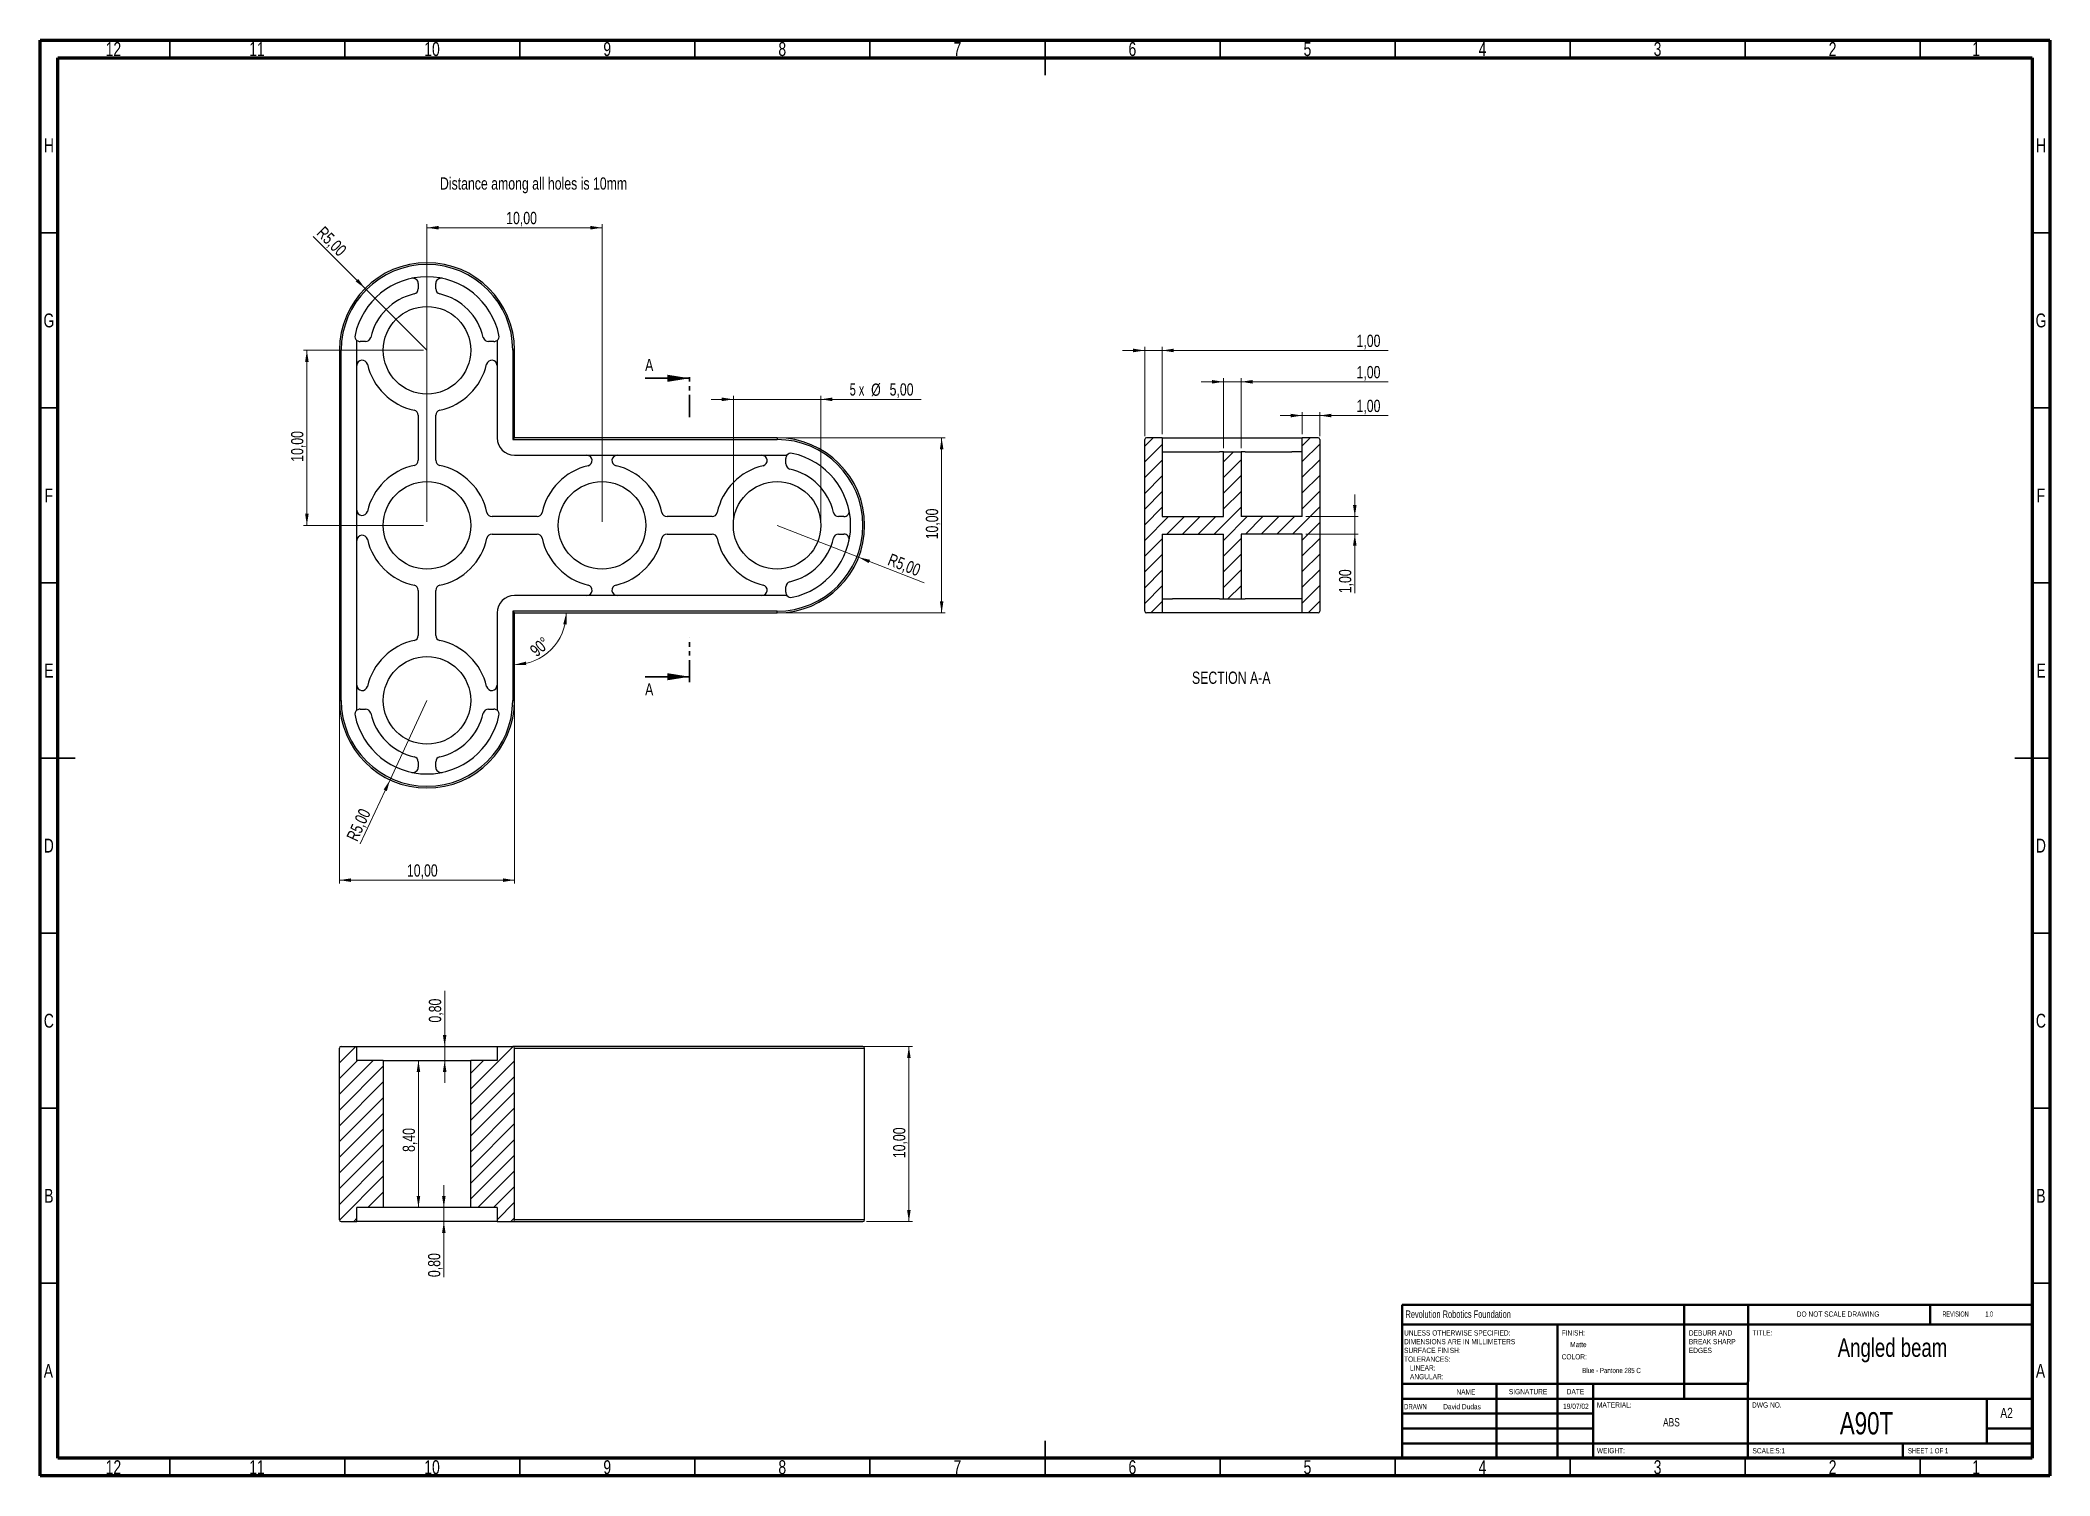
# Model space of a CAD drawing. Header units: millimetres. Extents: x 15 to 589, y 5 to 415.
import ezdxf

# ---------------------------------------------------------------- set-up
doc = ezdxf.new("R2010")
doc.units = ezdxf.units.MM
doc.linetypes.add('PHANTOM', pattern=[12.7, 6.35, -1.27, 1.27, -1.27, 1.27, -1.27])
doc.styles.add('SLDTEXTSTYLE0', font='TXT', dxfattribs={"width": 0.75})
doc.styles.add('SLDTEXTSTYLE1', font='TXT', dxfattribs={"width": 0.686449})
doc.styles.add('SLDTEXTSTYLE2', font='TXT', dxfattribs={"width": 0.625})
doc.styles.add('SLDTEXTSTYLE3', font='TXT', dxfattribs={"width": 0.6875})
doc.styles.add('SLDTEXTSTYLE4', font='TXT', dxfattribs={"width": 0.7})
doc.styles.add('SLDTEXTSTYLE5', font='TXT', dxfattribs={"width": 0.666667})
doc.dimstyles.new('SLDDIMSTYLE0', dxfattribs={"dimtxt": 3.5, "dimasz": 3.302, "dimexe": 0, "dimexo": 0.0625, "dimgap": 0.875, "dimtad": 1, "dimlfac": 0.2, "dimrnd": 1e-09, "dimzin": 12, "dimdsep": 46, "dimtxsty": 'SLDTEXTSTYLE0', "dimsah": 1, "dimcen": 0.09, "dimadec": 0, "dimazin": 3, "dimtfac": 1, "dimtofl": 0, "dimtmove": 0, "dimatfit": 3, "dimfxl": 0, "dimfrac": 2, "dimtolj": 1, "dimtzin": 12, "dimarcsym": 0})
doc.dimstyles.new('SLDDIMSTYLE1', dxfattribs={"dimtxt": 3.5, "dimasz": 3.302, "dimexe": 0, "dimexo": 0.0625, "dimgap": 0.875, "dimtad": 1, "dimdec": 4, "dimlfac": 0.2, "dimzin": 12, "dimdsep": 46, "dimtxsty": 'SLDTEXTSTYLE0', "dimsah": 1, "dimcen": 0.09, "dimazin": 3, "dimtfac": 1, "dimtofl": 0, "dimtmove": 0, "dimatfit": 3, "dimfxl": 0, "dimfrac": 2, "dimtolj": 1, "dimtzin": 12, "dimarcsym": 0})
doc.dimstyles.new('SLDDIMSTYLE2', dxfattribs={"dimtxt": 3.5, "dimasz": 3.302, "dimexe": 0, "dimexo": 0.0625, "dimgap": 0.875, "dimtad": 1, "dimlfac": 0.2, "dimrnd": 1e-09, "dimzin": 12, "dimdsep": 46, "dimtxsty": 'SLDTEXTSTYLE0', "dimsah": 1, "dimcen": 0, "dimadec": 0, "dimazin": 3, "dimtfac": 1, "dimtofl": 0, "dimtmove": 0, "dimatfit": 3, "dimfxl": 0, "dimfrac": 2, "dimtolj": 1, "dimtzin": 12, "dimarcsym": 0})
doc.dimstyles.new('SLDDIMSTYLE3', dxfattribs={"dimtxt": 3.5, "dimasz": 3.302, "dimexe": 0, "dimexo": 0.0625, "dimgap": 0.875, "dimtad": 1, "dimlfac": 0.2, "dimrnd": 1e-09, "dimzin": 12, "dimdsep": 46, "dimtxsty": 'SLDTEXTSTYLE0', "dimsah": 1, "dimcen": 0.09, "dimadec": 0, "dimazin": 3, "dimtfac": 1, "dimtmove": 0, "dimatfit": 0, "dimfxl": 0, "dimfrac": 2, "dimtolj": 1, "dimtzin": 12, "dimarcsym": 0})
doc.dimstyles.new('SLDDIMSTYLE4', dxfattribs={"dimtxt": 3.5, "dimasz": 3.302, "dimexe": 0, "dimexo": 0.0625, "dimgap": 0.875, "dimtad": 1, "dimlfac": 0.2, "dimrnd": 1e-09, "dimdsep": 46, "dimtxsty": 'SLDTEXTSTYLE0', "dimsah": 1, "dimcen": 0.09, "dimadec": 0, "dimazin": 2, "dimtfac": 1, "dimtmove": 0, "dimatfit": 0, "dimfxl": 0, "dimfrac": 2, "dimtolj": 1, "dimtzin": 12, "dimarcsym": 0})

# ---------------------------------------------------------------- blocks, each defined once
blk = doc.blocks.new('SW_NOTE_0')
at = {"color": 0, "linetype": 'Continuous', "lineweight": 0, "char_height": 1.5, "attachment_point": 1, "style": 'SLDTEXTSTYLE0'}
for s, insert in [('UNLESS OTHERWISE SPECIFIED:', (0, 1.93)), ('TOLERANCES:', (0, -5.57)), ('SURFACE FINISH:', (0, -3.07)), ('DIMENSIONS ARE IN MILLIMETERS', (0, -0.57)), ('ANGULAR:', (1.69, -10.57)), ('LINEAR:', (1.69, -8.07))]:
    blk.add_mtext(s, dxfattribs=dict(at, insert=insert))
blk = doc.blocks.new('SW_NOTE_0_1')
at = {"color": 0, "linetype": 'Continuous', "lineweight": 0, "char_height": 1.5, "attachment_point": 1, "style": 'SLDTEXTSTYLE0'}
for s, insert in [('DEBURR AND', (0, 1.93)), ('BREAK SHARP', (0, -0.57)), ('EDGES', (0, -3.07))]:
    blk.add_mtext(s, dxfattribs=dict(at, insert=insert))
blk = doc.blocks.new('_D')
at = {"color": 7, "linetype": 'Continuous', "lineweight": 0}
for p, q in [((100.48, 225.44), (100.48, 174.12)), ((150.48, 225.44), (150.48, 174.12)), ((100.48, 175.12), (150.48, 175.12))]:
    blk.add_line(p, q, dxfattribs=at)
at = {"color": 7, "linetype": 'Continuous', "lineweight": 18}
for points in [[(100.48, 175.12), (103.78, 174.61), (103.78, 175.62)], [(150.48, 175.12), (147.18, 175.62), (147.18, 174.61)]]:
    blk.add_solid(points, dxfattribs=at)
at = {"color": 7, "linetype": 'Continuous', "lineweight": 18, "insert": (119.75, 179.63), "char_height": 3.5, "attachment_point": 1, "style": 'SLDTEXTSTYLE0'}
blk.add_mtext('10,00', dxfattribs=at)
blk = doc.blocks.new('_D_1')
at = {"color": 7, "linetype": 'Continuous', "lineweight": 0}
for p, q in [((226.48, 301.44), (273.48, 301.44)), ((272.48, 251.44), (272.48, 301.44)), ((226.48, 251.44), (273.48, 251.44))]:
    blk.add_line(p, q, dxfattribs=at)
at = {"color": 7, "linetype": 'Continuous', "lineweight": 18}
for points in [[(272.48, 301.44), (271.97, 298.14), (272.99, 298.14)], [(272.48, 251.44), (272.99, 254.74), (271.97, 254.74)]]:
    blk.add_solid(points, dxfattribs=at)
at = {"color": 7, "linetype": 'Continuous', "lineweight": 18, "insert": (267.97, 272.45), "char_height": 3.5, "attachment_point": 1, "rotation": 90, "style": 'SLDTEXTSTYLE0'}
blk.add_mtext('10,00', dxfattribs=at)
blk = doc.blocks.new('_D_2')
at = {"color": 7, "linetype": 'Continuous', "lineweight": 18}
blk.add_arc((150.48, 251.44), 14.79, 270, 0, dxfattribs=at)
for points in [[(165.27, 251.44), (164.4, 248.22), (165.41, 248.11)], [(150.48, 236.66), (153.82, 236.51), (153.71, 237.52)]]:
    blk.add_solid(points, dxfattribs=at)
at = {"color": 7, "linetype": 'Continuous', "lineweight": 18, "insert": (154.52, 241.36), "char_height": 3.5, "attachment_point": 1, "rotation": 40.73702, "style": 'SLDTEXTSTYLE0'}
blk.add_mtext('90°', dxfattribs=at)
blk = doc.blocks.new('_D_3')
at = {"color": 7, "linetype": 'Continuous', "lineweight": 0}
for q in [(125.48, 226.44), (106.44, 185.5)]:
    blk.add_line((114.94, 203.77), q, dxfattribs=at)
at = {"color": 7, "linetype": 'Continuous', "lineweight": 18}
blk.add_solid([(114.94, 203.77), (113.09, 200.99), (114.01, 200.57)], dxfattribs=at)
at = {"color": 7, "linetype": 'Continuous', "lineweight": 18, "insert": (102.36, 187.4), "char_height": 3.5, "attachment_point": 1, "rotation": 65.05641, "style": 'SLDTEXTSTYLE0'}
blk.add_mtext('R5,00', dxfattribs=at)
blk = doc.blocks.new('_D_4')
at = {"color": 7, "linetype": 'Continuous', "lineweight": 0}
for q in [(225.48, 276.44), (267.51, 260)]:
    blk.add_line((248.76, 267.33), q, dxfattribs=at)
at = {"color": 7, "linetype": 'Continuous', "lineweight": 18}
blk.add_solid([(248.76, 267.33), (251.65, 265.66), (252.02, 266.6)], dxfattribs=at)
at = {"color": 7, "linetype": 'Continuous', "lineweight": 18, "insert": (258.09, 268.52), "char_height": 3.5, "attachment_point": 1, "rotation": 338.63198, "style": 'SLDTEXTSTYLE0'}
blk.add_mtext('R5,00', dxfattribs=at)
blk = doc.blocks.new('_D_5')
at = {"color": 7, "linetype": 'Continuous', "lineweight": 0}
for q in [(93, 358.92), (125.48, 326.44)]:
    blk.add_line((107.8, 344.12), q, dxfattribs=at)
at = {"color": 7, "linetype": 'Continuous', "lineweight": 18}
blk.add_solid([(107.8, 344.12), (105.83, 346.81), (105.11, 346.1)], dxfattribs=at)
at = {"color": 7, "linetype": 'Continuous', "lineweight": 18, "insert": (96.19, 362.11), "char_height": 3.5, "attachment_point": 1, "rotation": 315, "style": 'SLDTEXTSTYLE0'}
blk.add_mtext('R5,00', dxfattribs=at)
blk = doc.blocks.new('_D_6')
at = {"color": 7, "linetype": 'Continuous', "lineweight": 0}
for p, q in [((124.48, 326.44), (90.17, 326.44)), ((91.17, 326.44), (91.17, 276.44)), ((124.48, 276.44), (90.17, 276.44))]:
    blk.add_line(p, q, dxfattribs=at)
at = {"color": 7, "linetype": 'Continuous', "lineweight": 18}
for points in [[(91.17, 326.44), (90.67, 323.14), (91.68, 323.14)], [(91.17, 276.44), (91.68, 279.74), (90.67, 279.74)]]:
    blk.add_solid(points, dxfattribs=at)
at = {"color": 7, "linetype": 'Continuous', "lineweight": 18, "insert": (86.66, 294.59), "char_height": 3.5, "attachment_point": 1, "rotation": 90, "style": 'SLDTEXTSTYLE0'}
blk.add_mtext('10,00', dxfattribs=at)
blk = doc.blocks.new('_D_7')
at = {"color": 7, "linetype": 'Continuous', "lineweight": 0}
for p, q in [((125.48, 277.44), (125.48, 362.44)), ((175.48, 277.44), (175.48, 362.44)), ((125.48, 361.44), (175.48, 361.44))]:
    blk.add_line(p, q, dxfattribs=at)
at = {"color": 7, "linetype": 'Continuous', "lineweight": 18}
for points in [[(125.48, 361.44), (128.78, 360.94), (128.78, 361.95)], [(175.48, 361.44), (172.18, 361.95), (172.18, 360.94)]]:
    blk.add_solid(points, dxfattribs=at)
at = {"color": 7, "linetype": 'Continuous', "lineweight": 18, "insert": (148.1, 365.96), "char_height": 3.5, "attachment_point": 1, "style": 'SLDTEXTSTYLE0'}
blk.add_mtext('10,00', dxfattribs=at)
blk = doc.blocks.new('_D_8')
at = {"color": 7, "linetype": 'Continuous', "lineweight": 0}
for p, q in [((212.98, 312.43), (206.63, 312.43)), ((212.98, 277.44), (212.98, 313.43)), ((212.98, 312.43), (237.98, 312.43)), ((237.98, 277.44), (237.98, 313.43)), ((237.98, 312.43), (266.67, 312.43))]:
    blk.add_line(p, q, dxfattribs=at)
at = {"color": 7, "linetype": 'Continuous', "lineweight": 18}
for points in [[(212.98, 312.43), (209.68, 312.94), (209.68, 311.92)], [(237.98, 312.43), (241.28, 311.92), (241.28, 312.94)]]:
    blk.add_solid(points, dxfattribs=at)
at = {"color": 7, "linetype": 'Continuous', "lineweight": 18, "char_height": 3.5, "attachment_point": 1}
for s, insert, style in [('5 x', (246.22, 317), 'SLDTEXTSTYLE5'), ('%%c', (252.34, 316.94), 'SLDTEXTSTYLE0'), ('5,00', (257.62, 317), 'SLDTEXTSTYLE0')]:
    blk.add_mtext(s, dxfattribs=dict(at, insert=insert, style=style))
blk = doc.blocks.new('_D_9')
at = {"color": 7, "linetype": 'Continuous', "lineweight": 0}
for p, q in [((247.48, 127.62), (264.12, 127.62)), ((263.12, 127.62), (263.12, 77.62)), ((250.98, 77.62), (264.12, 77.62))]:
    blk.add_line(p, q, dxfattribs=at)
at = {"color": 7, "linetype": 'Continuous', "lineweight": 18}
for points in [[(263.12, 127.62), (262.61, 124.31), (263.63, 124.31)], [(263.12, 77.62), (263.63, 80.92), (262.61, 80.92)]]:
    blk.add_solid(points, dxfattribs=at)
at = {"color": 7, "linetype": 'Continuous', "lineweight": 18, "insert": (258.61, 95.71), "char_height": 3.5, "attachment_point": 1, "rotation": 90, "style": 'SLDTEXTSTYLE0'}
blk.add_mtext('10,00', dxfattribs=at)
blk = doc.blocks.new('_D_10')
at = {"color": 7, "linetype": 'Continuous', "lineweight": 0}
blk.add_line((123.04, 123.62), (123.04, 81.62), dxfattribs=at)
at = {"color": 7, "linetype": 'Continuous', "lineweight": 18}
for points in [[(123.04, 123.62), (122.53, 120.31), (123.55, 120.31)], [(123.04, 81.62), (123.55, 84.92), (122.53, 84.92)]]:
    blk.add_solid(points, dxfattribs=at)
at = {"color": 7, "linetype": 'Continuous', "lineweight": 18, "insert": (118.53, 97.49), "char_height": 3.5, "attachment_point": 1, "rotation": 90, "style": 'SLDTEXTSTYLE0'}
blk.add_mtext('8,40', dxfattribs=at)
blk = doc.blocks.new('_D_11')
at = {"color": 7, "linetype": 'Continuous', "lineweight": 0}
for p, q in [((130.53, 127.62), (130.53, 143.49)), ((130.53, 127.62), (130.53, 123.62)), ((130.53, 123.62), (130.53, 117.27))]:
    blk.add_line(p, q, dxfattribs=at)
at = {"color": 7, "linetype": 'Continuous', "lineweight": 18}
for points in [[(130.53, 127.62), (131.04, 130.92), (130.02, 130.92)], [(130.53, 123.62), (130.02, 120.31), (131.04, 120.31)]]:
    blk.add_solid(points, dxfattribs=at)
at = {"color": 7, "linetype": 'Continuous', "lineweight": 18, "insert": (126.02, 134.44), "char_height": 3.5, "attachment_point": 1, "rotation": 90, "style": 'SLDTEXTSTYLE0'}
blk.add_mtext('0,80', dxfattribs=at)
blk = doc.blocks.new('_D_12')
at = {"color": 7, "linetype": 'Continuous', "lineweight": 0}
for p, q in [((130.29, 81.62), (130.29, 87.97)), ((130.29, 81.62), (130.29, 77.62)), ((130.29, 77.62), (130.29, 61.75))]:
    blk.add_line(p, q, dxfattribs=at)
at = {"color": 7, "linetype": 'Continuous', "lineweight": 18}
for points in [[(130.29, 81.62), (130.8, 84.92), (129.78, 84.92)], [(130.29, 77.62), (129.78, 74.31), (130.8, 74.31)]]:
    blk.add_solid(points, dxfattribs=at)
at = {"color": 7, "linetype": 'Continuous', "lineweight": 18, "insert": (125.78, 61.75), "char_height": 3.5, "attachment_point": 1, "rotation": 90, "style": 'SLDTEXTSTYLE0'}
blk.add_mtext('0,80', dxfattribs=at)
blk = doc.blocks.new('_D_13')
at = {"color": 7, "linetype": 'Continuous', "lineweight": 0}
for p, q in [((390.49, 278.94), (390.49, 285.29)), ((376.49, 278.94), (391.49, 278.94)), ((390.49, 278.94), (390.49, 273.94)), ((376.49, 273.94), (391.49, 273.94)), ((390.49, 273.94), (390.49, 257.05))]:
    blk.add_line(p, q, dxfattribs=at)
at = {"color": 7, "linetype": 'Continuous', "lineweight": 18}
for points in [[(390.49, 278.94), (390.99, 282.24), (389.98, 282.24)], [(390.49, 273.94), (389.98, 270.64), (390.99, 270.64)]]:
    blk.add_solid(points, dxfattribs=at)
at = {"color": 7, "linetype": 'Continuous', "lineweight": 18, "insert": (385.97, 257.05), "char_height": 3.5, "attachment_point": 1, "rotation": 90, "style": 'SLDTEXTSTYLE0'}
blk.add_mtext('1,00', dxfattribs=at)
blk = doc.blocks.new('_D_14')
at = {"color": 7, "linetype": 'Continuous', "lineweight": 0}
for p, q in [((375.49, 307.8), (369.14, 307.8)), ((375.49, 302.44), (375.49, 308.8)), ((375.49, 307.8), (380.49, 307.8)), ((380.49, 301.94), (380.49, 308.8)), ((380.49, 307.8), (400.03, 307.8))]:
    blk.add_line(p, q, dxfattribs=at)
at = {"color": 7, "linetype": 'Continuous', "lineweight": 18}
for points in [[(375.49, 307.8), (372.18, 308.31), (372.18, 307.29)], [(380.49, 307.8), (383.79, 307.29), (383.79, 308.31)]]:
    blk.add_solid(points, dxfattribs=at)
at = {"color": 7, "linetype": 'Continuous', "lineweight": 18, "insert": (390.98, 312.31), "char_height": 3.5, "attachment_point": 1, "style": 'SLDTEXTSTYLE0'}
blk.add_mtext('1,00', dxfattribs=at)
blk = doc.blocks.new('_D_15')
at = {"color": 7, "linetype": 'Continuous', "lineweight": 0}
for p, q in [((352.99, 317.44), (346.64, 317.44)), ((352.99, 298.44), (352.99, 318.44)), ((352.99, 317.44), (357.99, 317.44)), ((357.99, 298.44), (357.99, 318.44)), ((357.99, 317.44), (400.03, 317.44))]:
    blk.add_line(p, q, dxfattribs=at)
at = {"color": 7, "linetype": 'Continuous', "lineweight": 18}
for points in [[(352.99, 317.44), (349.68, 317.95), (349.68, 316.93)], [(357.99, 317.44), (361.29, 316.93), (361.29, 317.95)]]:
    blk.add_solid(points, dxfattribs=at)
at = {"color": 7, "linetype": 'Continuous', "lineweight": 18, "insert": (390.98, 321.95), "char_height": 3.5, "attachment_point": 1, "style": 'SLDTEXTSTYLE0'}
blk.add_mtext('1,00', dxfattribs=at)
blk = doc.blocks.new('_D_16')
at = {"color": 7, "linetype": 'Continuous', "lineweight": 0}
for p, q in [((330.49, 301.94), (330.49, 327.39)), ((335.49, 302.44), (335.49, 327.39)), ((330.49, 326.39), (324.14, 326.39)), ((330.49, 326.39), (335.49, 326.39)), ((335.49, 326.39), (400.03, 326.39))]:
    blk.add_line(p, q, dxfattribs=at)
at = {"color": 7, "linetype": 'Continuous', "lineweight": 18}
for points in [[(330.49, 326.39), (327.18, 326.9), (327.18, 325.88)], [(335.49, 326.39), (338.79, 325.88), (338.79, 326.9)]]:
    blk.add_solid(points, dxfattribs=at)
at = {"color": 7, "linetype": 'Continuous', "lineweight": 18, "insert": (390.98, 330.9), "char_height": 3.5, "attachment_point": 1, "style": 'SLDTEXTSTYLE0'}
blk.add_mtext('1,00', dxfattribs=at)

msp = doc.modelspace()

# ---------------------------------------------------------------- hatches: boundary and pattern name
at = {"linetype": 'Continuous', "lineweight": 18}
h = msp.add_hatch(dxfattribs=at)
h.set_pattern_fill('ANSI31', style=0)
edge = h.paths.add_edge_path(flags=0)
edge.add_line((352.98524, 273.94282), (352.98524, 255.44282))
edge.add_line((352.98524, 255.44282), (357.98524, 255.44282))
edge.add_line((357.98524, 255.44282), (357.98524, 273.94282))
edge.add_line((357.98524, 273.94282), (375.48524, 273.94282))
edge.add_line((375.48524, 273.94282), (375.48524, 251.44282))
edge.add_line((375.48524, 251.44282), (379.98524, 251.44282))
edge.add_arc((379.98524, 251.94282), 0.5, 270, 360)
edge.add_line((380.48524, 251.94282), (380.48524, 300.94282))
edge.add_arc((379.98524, 300.94282), 0.5, 0, 90)
edge.add_line((379.98524, 301.44282), (375.48524, 301.44282))
edge.add_line((375.48524, 301.44282), (375.48524, 278.94282))
edge.add_line((375.48524, 278.94282), (357.98524, 278.94282))
edge.add_line((357.98524, 278.94282), (357.98524, 297.44282))
edge.add_line((357.98524, 297.44282), (352.98524, 297.44282))
edge.add_line((352.98524, 297.44282), (352.98524, 278.94282))
edge.add_line((352.98524, 278.94282), (335.48524, 278.94282))
edge.add_line((335.48524, 278.94282), (335.48524, 301.44282))
edge.add_line((335.48524, 301.44282), (330.98524, 301.44282))
edge.add_arc((330.98524, 300.94282), 0.5, 90, 180)
edge.add_line((330.48524, 300.94282), (330.48524, 251.94282))
edge.add_arc((330.98524, 251.94282), 0.5, 180, 270)
edge.add_line((330.98524, 251.44282), (335.48524, 251.44282))
edge.add_line((335.48524, 251.44282), (335.48524, 273.94282))
edge.add_line((335.48524, 273.94282), (352.98524, 273.94282))
h = msp.add_hatch(dxfattribs=at)
h.set_pattern_fill('ANSI31', style=0)
edge = h.paths.add_edge_path(flags=0)
edge.add_line((100.48231, 127.11692), (100.48231, 78.11692))
edge.add_arc((100.98231, 78.11692), 0.5, 180, 270)
edge.add_line((100.98231, 77.61692), (105.48231, 77.61692))
edge.add_line((105.48231, 77.61692), (105.48231, 81.61692))
edge.add_line((105.48231, 81.61692), (112.98231, 81.61692))
edge.add_line((112.98231, 81.61692), (112.98231, 123.61692))
edge.add_line((112.98231, 123.61692), (105.48231, 123.61692))
edge.add_line((105.48231, 123.61692), (105.48231, 127.61692))
edge.add_line((105.48231, 127.61692), (100.98231, 127.61692))
edge.add_arc((100.98231, 127.11692), 0.5, 90, 180)
h = msp.add_hatch(dxfattribs=at)
h.set_pattern_fill('ANSI31', style=0)
edge = h.paths.add_edge_path(flags=0)
edge.add_line((150.48231, 78.11692), (150.48231, 127.11692))
edge.add_arc((149.98231, 127.11692), 0.5, 0, 90)
edge.add_line((149.98231, 127.61692), (145.48231, 127.61692))
edge.add_line((145.48231, 127.61692), (145.48231, 123.61692))
edge.add_line((145.48231, 123.61692), (137.98231, 123.61692))
edge.add_line((137.98231, 123.61692), (137.98231, 81.61692))
edge.add_line((137.98231, 81.61692), (145.48231, 81.61692))
edge.add_line((145.48231, 81.61692), (145.48231, 77.61692))
edge.add_line((145.48231, 77.61692), (149.98231, 77.61692))
edge.add_arc((149.98231, 78.11692), 0.5, 270, 360)

# ---------------------------------------------------------------- linework, layer by layer
at = {"color": 7, "linetype": 'Continuous', "lineweight": 70}
for p, q in [((15, 5), (15, 415)), ((15, 415), (589, 415)), ((589, 415), (589, 5)), ((20, 10), (20, 410)), ((20, 410), (584, 410)), ((584, 410), (584, 10)), ((584, 10), (20, 10)), ((589, 5), (15, 5))]:
    msp.add_line(p, q, dxfattribs=at)
at = {"color": 7, "linetype": 'Continuous', "lineweight": 35}
for p, q in [((52, 410), (52, 415)), ((102, 410), (102, 415)), ((152, 410), (152, 415)), ((202, 410), (202, 415)), ((252, 410), (252, 415)), ((302, 415), (302, 405)), ((302, 410), (302, 415)), ((352, 410), (352, 415)), ((402, 410), (402, 415)), ((452, 410), (452, 415)), ((502, 410), (502, 415)), ((552, 410), (552, 415)), ((20, 360), (15, 360)), ((584, 360), (589, 360)), ((187.78231, 318.44161), (200.48231, 318.44161)), ((20, 310), (15, 310)), ((584, 310), (589, 310)), ((20, 260), (15, 260)), ((584, 260), (589, 260)), ((187.78231, 233.20883), (200.48231, 233.20883)), ((15, 210), (25, 210)), ((20, 210), (15, 210)), ((589, 210), (579, 210)), ((584, 210), (589, 210)), ((20, 160), (15, 160)), ((584, 160), (589, 160)), ((20, 110), (15, 110)), ((584, 110), (589, 110)), ((20, 60), (15, 60)), ((584, 60), (589, 60)), ((302, 5), (302, 15)), ((52, 10), (52, 5)), ((102, 10), (102, 5)), ((152, 10), (152, 5)), ((202, 10), (202, 5)), ((252, 10), (252, 5)), ((302, 10), (302, 5)), ((352, 10), (352, 5)), ((402, 10), (402, 5)), ((452, 10), (452, 5)), ((502, 10), (502, 5)), ((552, 10), (552, 5))]:
    msp.add_line(p, q, dxfattribs=at)
at = {"color": 7, "linetype": 'Continuous', "lineweight": 25}
for p, q in [((122.98231, 345.52815), (122.98231, 343.99275)), ((127.98231, 343.99275), (127.98231, 345.52815)), ((105.48231, 223.63168), (105.48231, 329.25396)), ((107.93238, 328.94282), (106.39697, 328.94282)), ((144.56764, 328.94282), (143.03224, 328.94282)), ((145.48231, 329.25396), (145.48231, 301.44282)), ((100.48231, 326.44282), (100.48231, 226.44282)), ((100.48231, 326.44282), (100.98231, 326.44282)), ((100.98231, 226.44282), (100.98231, 326.44282)), ((149.98231, 326.44282), (149.98231, 300.94282)), ((150.48231, 326.44282), (149.98231, 326.44282)), ((150.48231, 301.44282), (150.48231, 326.44282)), ((122.98231, 307.86864), (122.98231, 295.01699)), ((127.98231, 295.01699), (127.98231, 307.86864)), ((149.98231, 300.94282), (150.48231, 301.44282)), ((149.98231, 300.94282), (225.48231, 300.94282)), ((225.48231, 301.44282), (150.48231, 301.44282)), ((225.48231, 301.44282), (225.48231, 300.94282)), ((330.48524, 251.94282), (330.48524, 300.94282)), ((335.48524, 301.44282), (330.98524, 301.44282)), ((335.48524, 301.44282), (335.48524, 278.94282)), ((335.48524, 301.44282), (375.48524, 301.44282)), ((375.48524, 278.94282), (375.48524, 301.44282)), ((379.98524, 301.44282), (375.48524, 301.44282)), ((380.48524, 300.94282), (380.48524, 251.94282)), ((150.48231, 296.44282), (228.29345, 296.44282)), ((227.98231, 293.99275), (227.98231, 295.52815)), ((335.48524, 297.44282), (338.44577, 297.44282)), ((338.44577, 297.44282), (351.80103, 297.44282)), ((352.98524, 297.44282), (351.80103, 297.44282)), ((352.98524, 278.94282), (352.98524, 297.44282)), ((352.98524, 297.44282), (357.98524, 297.44282)), ((357.98524, 297.44282), (357.98524, 278.94282)), ((359.16945, 297.44282), (357.98524, 297.44282)), ((359.16945, 297.44282), (372.52472, 297.44282)), ((375.48524, 297.44282), (372.52472, 297.44282)), ((156.90813, 278.94282), (144.05648, 278.94282)), ((206.90813, 278.94282), (194.05648, 278.94282)), ((244.56764, 278.94282), (243.03223, 278.94282)), ((335.48524, 278.94282), (352.98524, 278.94282)), ((375.48524, 278.94282), (357.98524, 278.94282)), ((144.05648, 273.94282), (156.90813, 273.94282)), ((194.05648, 273.94282), (206.90813, 273.94282)), ((243.03223, 273.94282), (244.56764, 273.94282)), ((335.48524, 273.94282), (352.98524, 273.94282)), ((335.48524, 273.94282), (335.48524, 251.44282)), ((352.98524, 255.44282), (352.98524, 273.94282)), ((375.48524, 273.94282), (357.98524, 273.94282)), ((357.98524, 273.94282), (357.98524, 255.44282)), ((375.48524, 251.44282), (375.48524, 273.94282)), ((227.98231, 257.35748), (227.98231, 258.89289)), ((122.98231, 257.86864), (122.98231, 245.01699)), ((127.98231, 245.01699), (127.98231, 257.86864)), ((228.29345, 256.44282), (150.48231, 256.44282)), ((335.48524, 255.44282), (338.44577, 255.44282)), ((351.80103, 255.44282), (338.44577, 255.44282)), ((351.80103, 255.44282), (352.98524, 255.44282)), ((352.98524, 255.44282), (357.98524, 255.44282)), ((357.98524, 255.44282), (359.16945, 255.44282)), ((372.52472, 255.44282), (359.16945, 255.44282)), ((375.48524, 255.44282), (372.52472, 255.44282)), ((145.48231, 251.44282), (145.48231, 223.63168)), ((149.98231, 251.94282), (150.48231, 251.44282)), ((225.48231, 251.94282), (149.98231, 251.94282)), ((149.98231, 251.94282), (149.98231, 226.44282)), ((150.48231, 251.44282), (225.48231, 251.44282)), ((150.48231, 226.44282), (150.48231, 251.44282)), ((225.48231, 251.44282), (225.48231, 251.94282)), ((335.48524, 251.44282), (330.98524, 251.44282)), ((375.48524, 251.44282), (335.48524, 251.44282)), ((379.98524, 251.44282), (375.48524, 251.44282)), ((100.48231, 226.44282), (100.98231, 226.44282)), ((106.39697, 223.94282), (107.93238, 223.94282)), ((143.03224, 223.94282), (144.56764, 223.94282)), ((150.48231, 226.44282), (149.98231, 226.44282)), ((122.98231, 208.89289), (122.98231, 207.35748)), ((127.98231, 207.35748), (127.98231, 208.89289)), ((100.48231, 78.11692), (100.48231, 127.11692)), ((100.98231, 127.61692), (105.48231, 127.61692)), ((105.48231, 123.61692), (105.48231, 127.61692)), ((105.48231, 127.61692), (145.48231, 127.61692)), ((145.48231, 127.61692), (145.48231, 123.61692)), ((145.48231, 127.61692), (149.98231, 127.61692)), ((225.48231, 127.61692), (149.98231, 127.61692)), ((150.48231, 78.11692), (150.48231, 127.11692)), ((150.48231, 127.11692), (225.48231, 127.11692)), ((249.98231, 127.61692), (225.48231, 127.61692)), ((250.48231, 78.11692), (250.48231, 127.11692)), ((112.98231, 123.61692), (105.48231, 123.61692)), ((112.98231, 123.61692), (112.98231, 81.61692)), ((112.98231, 123.61692), (125.48231, 123.61692)), ((125.48231, 123.61692), (137.98231, 123.61692)), ((137.98231, 81.61692), (137.98231, 123.61692)), ((145.48231, 123.61692), (137.98231, 123.61692)), ((112.98231, 81.61692), (105.48231, 81.61692)), ((105.48231, 77.61692), (105.48231, 81.61692)), ((125.48231, 81.61692), (112.98231, 81.61692)), ((137.98231, 81.61692), (125.48231, 81.61692)), ((145.48231, 81.61692), (137.98231, 81.61692)), ((145.48231, 81.61692), (145.48231, 77.61692)), ((100.98231, 77.61692), (105.48231, 77.61692)), ((145.48231, 77.61692), (105.48231, 77.61692)), ((145.48231, 77.61692), (149.98231, 77.61692)), ((149.98231, 77.61692), (225.48231, 77.61692)), ((225.48231, 78.11692), (150.48231, 78.11692)), ((225.48231, 77.61692), (249.98231, 77.61692))]:
    msp.add_line(p, q, dxfattribs=at)
at = {"color": 7, "linetype": 'PHANTOM', "lineweight": 35}
for p, q in [((200.48231, 307.32911), (200.48231, 320.02911)), ((200.48231, 231.62133), (200.48231, 244.32768))]:
    msp.add_line(p, q, dxfattribs=at)
at = {"color": 8, "linetype": 'Continuous', "lineweight": 25}
for p, q in [((225.48231, 127.11692), (250.48231, 127.11692)), ((250.48231, 78.11692), (225.48231, 78.11692))]:
    msp.add_line(p, q, dxfattribs=at)
at = {"color": 7, "linetype": 'Continuous', "lineweight": 50}
for p, q in [((404, 53.83885), (403.97624, 10.00001)), ((404, 53.83885), (584.00003, 53.83885)), ((484.60001, 53.83885), (484.58544, 26.95632)), ((502.80001, 53.83885), (502.77623, 9.94646)), ((554.79698, 48.22594), (554.80002, 53.83885)), ((583.99696, 48.22594), (403.99696, 48.22594)), ((448.39589, 48.22594), (448.37516, 9.97594)), ((502.8, 31.25), (404, 31.25)), ((430.99095, 31.25), (430.99095, 10)), ((458.6, 10), (458.6, 31.25)), ((458.6, 27), (404, 27)), ((458.6, 27), (584, 27)), ((571, 14.25), (571, 27)), ((458.6, 22.74993), (404, 22.74993)), ((458.6, 18.5), (404, 18.5)), ((584, 18.5), (571, 18.5)), ((404, 14.25), (584, 14.25)), ((547, 10), (547, 14.25))]:
    msp.add_line(p, q, dxfattribs=at)
at = {"color": 7, "linetype": 'Continuous', "lineweight": 25}
for centre in [(125.48231, 326.44282), (125.48231, 276.44282), (175.48231, 276.44282), (225.48231, 276.44282), (125.48231, 226.44282)]:
    msp.add_circle(centre, 12.5, dxfattribs=at)
for centre, radius, start, end in [((125.48231, 326.44282), 25, 0, 180), ((125.48231, 326.44282), 24.5, 0, 180), ((125.48231, 326.44282), 21, 11.83700416, 168.16299584), ((121.48231, 345.52815), 1.5, 0, 101.83700416), ((129.48231, 345.52815), 1.5, 78.16299584, 180), ((125.48231, 326.44282), 16.5, 102.83958841, 167.16041159), ((121.48231, 343.99275), 1.5, 282.83958841, 0), ((129.48231, 343.99275), 1.5, 180, 257.16041159), ((125.48231, 326.44282), 16.5, 12.83958841, 77.16041159), ((106.39697, 330.44282), 1.5, 168.16299584, 232.42662851), ((106.39697, 330.44282), 1.5, 232.42662851, 270), ((107.93238, 330.44282), 1.5, 270, 347.16041159), ((143.03224, 330.44282), 1.5, 192.83958841, 270), ((144.56764, 330.44282), 1.5, 270, 307.57337149), ((144.56764, 330.44282), 1.5, 307.57337149, 11.83700416), ((106.98231, 322.11269), 1.5, 13.17355111, 180), ((125.48231, 326.44282), 17.5, 193.17355111, 257.84680253), ((125.48231, 326.44282), 17.5, 282.15319747, 346.82644889), ((143.98231, 322.11269), 1.5, 0, 166.82644889), ((121.48231, 307.86864), 1.5, 0, 77.84680253), ((129.48231, 307.86864), 1.5, 102.15319747, 180), ((150.48231, 301.44282), 5, 180, 270), ((225.48231, 276.44282), 25, 270, 90), ((225.48231, 276.44282), 24.5, 270, 90), ((330.98524, 300.94282), 0.5, 90, 180), ((379.98524, 300.94282), 0.5, 0, 90), ((125.48231, 276.44282), 17.5, 102.15319747, 166.82644889), ((121.48231, 295.01699), 1.5, 282.15319747, 0), ((129.48231, 295.01699), 1.5, 180, 257.84680253), ((125.48231, 276.44282), 17.5, 12.15319747, 77.84680253), ((175.48231, 276.44282), 17.5, 103.17355111, 167.84680253), ((171.15218, 294.94282), 1.5, 283.17355111, 90), ((179.81244, 294.94282), 1.5, 90, 256.82644889), ((175.48231, 276.44282), 17.5, 12.15319747, 76.82644889), ((225.48231, 276.44282), 17.5, 103.17355111, 167.84680253), ((221.15218, 294.94282), 1.5, 283.17355111, 90), ((229.48231, 295.52815), 1.5, 142.42662851, 180), ((229.48231, 293.99275), 1.5, 180, 257.16041159), ((229.48231, 295.52815), 1.5, 78.16299584, 142.42662851), ((225.48231, 276.44282), 21, 281.83700416, 78.16299584), ((225.48231, 276.44282), 16.5, 12.83958841, 77.16041159), ((106.98231, 280.77294), 1.5, 180, 346.82644889), ((144.05649, 280.44282), 1.5, 192.15319747, 270), ((156.90813, 280.44282), 1.5, 270, 347.84680253), ((194.05649, 280.44282), 1.5, 192.15319747, 270), ((206.90813, 280.44282), 1.5, 270, 347.84680253), ((243.03224, 280.44282), 1.5, 192.83958841, 270), ((244.56764, 280.44282), 1.5, 270, 11.83700416), ((106.98231, 272.11269), 1.5, 13.17355111, 180), ((125.48231, 276.44282), 17.5, 193.17355111, 257.84680253), ((125.48231, 276.44282), 17.5, 282.15319747, 347.84680253), ((144.05649, 272.44282), 1.5, 90, 167.84680253), ((156.90813, 272.44282), 1.5, 12.15319747, 90), ((175.48231, 276.44282), 17.5, 192.15319747, 256.82644889), ((175.48231, 276.44282), 17.5, 283.17355111, 347.84680253), ((194.05649, 272.44282), 1.5, 90, 167.84680253), ((206.90813, 272.44282), 1.5, 12.15319747, 90), ((225.48231, 276.44282), 17.5, 192.15319747, 256.82644889), ((225.48231, 276.44282), 16.5, 282.83958841, 347.16041159), ((243.03224, 272.44282), 1.5, 90, 167.16041159), ((244.56764, 272.44282), 1.5, 348.16299584, 90), ((121.48231, 257.86864), 1.5, 0, 77.84680253), ((129.48231, 257.86864), 1.5, 102.15319747, 180), ((171.15218, 257.94282), 1.5, 270, 76.82644889), ((179.81244, 257.94282), 1.5, 103.17355111, 270), ((221.15218, 257.94282), 1.5, 270, 76.82644889), ((229.48231, 258.89289), 1.5, 102.83958841, 180), ((150.48231, 251.44282), 5, 90, 180), ((229.48231, 257.35748), 1.5, 180, 217.57337149), ((229.48231, 257.35748), 1.5, 217.57337149, 281.83700416), ((330.98524, 251.94282), 0.5, 180, 270), ((379.98524, 251.94282), 0.5, 270, 0), ((125.48231, 226.44282), 17.5, 102.15319747, 166.82644889), ((121.48231, 245.01699), 1.5, 282.15319747, 360), ((129.48231, 245.01699), 1.5, 180, 257.84680253), ((125.48231, 226.44282), 17.5, 13.17355111, 77.84680253), ((106.98231, 230.77294), 1.5, 180, 346.82644889), ((143.98231, 230.77294), 1.5, 193.17355111, 0), ((125.48231, 226.44282), 25, 180, 0), ((125.48231, 226.44282), 24.5, 180, 0), ((106.39697, 222.44282), 1.5, 90, 127.57337149), ((107.93238, 222.44282), 1.5, 12.83958841, 90), ((143.03224, 222.44282), 1.5, 90, 167.16041159), ((144.56764, 222.44282), 1.5, 52.42662851, 90), ((106.39697, 222.44282), 1.5, 127.57337149, 191.83700416), ((125.48231, 226.44282), 21, 191.83700416, 348.16299584), ((125.48231, 226.44282), 16.5, 192.83958841, 257.16041159), ((125.48231, 226.44282), 16.5, 282.83958841, 347.16041159), ((144.56764, 222.44282), 1.5, 348.16299584, 52.42662851), ((121.48231, 207.35748), 1.5, 258.16299584, 0), ((121.48231, 208.89289), 1.5, 0, 77.16041159), ((129.48231, 208.89289), 1.5, 102.83958841, 180), ((129.48231, 207.35748), 1.5, 180, 281.83700416), ((100.98231, 127.11692), 0.5, 90, 180), ((149.98231, 127.11692), 0.5, 0, 90), ((249.98231, 127.11692), 0.5, 0, 90), ((100.98231, 78.11692), 0.5, 180, 270), ((149.98231, 78.11692), 0.5, 270, 0), ((249.98231, 78.11692), 0.5, 270, 0)]:
    msp.add_arc(centre, radius, start, end, dxfattribs=at)
at = {"color": 7, "linetype": 'Continuous', "lineweight": 35}
for points in [[(200.48231, 318.44161), (194.13231, 319.45761), (194.13231, 317.42561)], [(200.48231, 233.20883), (194.13231, 234.22483), (194.13231, 232.19283)]]:
    msp.add_solid(points, dxfattribs=at)

# ---------------------------------------------------------------- block references
at = {"color": 7, "linetype": 'Continuous', "lineweight": 0}
for name, p in [('SW_NOTE_0', (404.55355, 44.63226)), ('SW_NOTE_0_1', (485.89439, 44.63226))]:
    msp.add_blockref(name, p, dxfattribs=at)

# ---------------------------------------------------------------- texts
for s, insert, char_height, attachment_point, style in [('12', (35.92007, 414.45207), 3.96875, 2, 'SLDTEXTSTYLE0'), ('11', (76.92007, 414.45207), 3.96875, 2, 'SLDTEXTSTYLE0'), ('10', (126.92007, 414.45207), 3.96875, 2, 'SLDTEXTSTYLE0'), ('9', (176.96004, 414.45207), 3.96875, 2, 'SLDTEXTSTYLE0'), ('8', (226.96004, 414.45207), 3.96875, 2, 'SLDTEXTSTYLE0'), ('7', (276.96004, 414.45207), 3.96875, 2, 'SLDTEXTSTYLE0'), ('6', (326.96004, 414.45207), 3.96875, 2, 'SLDTEXTSTYLE0'), ('5', (376.96004, 414.45207), 3.96875, 2, 'SLDTEXTSTYLE0'), ('4', (426.96004, 414.45207), 3.96875, 2, 'SLDTEXTSTYLE0'), ('3', (476.96004, 414.45207), 3.96875, 2, 'SLDTEXTSTYLE0'), ('2', (526.96004, 414.45207), 3.96875, 2, 'SLDTEXTSTYLE0'), ('1', (567.96004, 414.45207), 3.96875, 2, 'SLDTEXTSTYLE0'), ('H', (17.49035, 386.95207), 3.96875, 2, 'SLDTEXTSTYLE0'), ('H', (586.49035, 386.95207), 3.96875, 2, 'SLDTEXTSTYLE0'), ('Distance among all holes is 10mm', (129.18565, 375.82969), 3.5, 1, 'SLDTEXTSTYLE0'), ('G', (17.48668, 336.95207), 3.96875, 2, 'SLDTEXTSTYLE0'), ('G', (586.48668, 336.95207), 3.96875, 2, 'SLDTEXTSTYLE0'), ('F', (17.45774, 286.95207), 3.96875, 2, 'SLDTEXTSTYLE0'), ('F', (586.45774, 286.95207), 3.96875, 2, 'SLDTEXTSTYLE0'), ('E', (17.50781, 236.95207), 3.96875, 2, 'SLDTEXTSTYLE0'), ('E', (586.50781, 236.95207), 3.96875, 2, 'SLDTEXTSTYLE0'), ('SECTION A-A', (355.19236, 234.67886), 3.5, 2, 'SLDTEXTSTYLE0'), ('D', (17.45269, 186.95207), 3.96875, 2, 'SLDTEXTSTYLE0'), ('D', (586.45269, 186.95207), 3.96875, 2, 'SLDTEXTSTYLE0'), ('C', (17.45866, 136.95207), 3.96875, 2, 'SLDTEXTSTYLE0'), ('C', (586.45866, 136.95207), 3.96875, 2, 'SLDTEXTSTYLE0'), ('B', (17.4706, 86.95207), 3.96875, 2, 'SLDTEXTSTYLE0'), ('B', (586.4706, 86.95207), 3.96875, 2, 'SLDTEXTSTYLE0'), ('Revolution Robotics Foundation', (404.96334, 52.21154), 2.1166667, 1, 'SLDTEXTSTYLE0'), ('DO NOT SCALE DRAWING', (516.7146, 51.93682), 1.5, 1, 'SLDTEXTSTYLE0'), ('REVISION           1.0', (558.32722, 51.93682), 1.5, 1, 'SLDTEXTSTYLE2'), ('FINISH:', (449.5643, 46.56587), 1.5, 1, 'SLDTEXTSTYLE0'), ('TITLE:', (504.09016, 46.57618), 1.5, 1, 'SLDTEXTSTYLE0'), ('Matte', (452.00456, 43.23763), 1.4986, 1, 'SLDTEXTSTYLE0'), ('Angled beam', (544.06492, 44.26576), 5.2916667, 2, 'SLDTEXTSTYLE0'), ('A', (17.33969, 36.95207), 3.96875, 2, 'SLDTEXTSTYLE0'), ('COLOR:', (449.5643, 39.74211), 1.5, 1, 'SLDTEXTSTYLE0'), ('Blue - Pantone 285 C', (463.79896, 35.82644), 1.4986, 2, 'SLDTEXTSTYLE4'), ('A', (586.33969, 36.95207), 3.96875, 2, 'SLDTEXTSTYLE0'), ('NAME', (419.5061, 29.71578), 1.5, 1, 'SLDTEXTSTYLE0'), ('SIGNATURE', (434.49441, 29.77564), 1.5, 1, 'SLDTEXTSTYLE0'), ('DATE', (451.00784, 29.77564), 1.5, 1, 'SLDTEXTSTYLE0'), ('DRAWN', (404.55355, 25.50466), 1.5, 1, 'SLDTEXTSTYLE1'), ('David Dudas', (421.12527, 25.50325), 1.4986, 2, 'SLDTEXTSTYLE0'), ('19/07/02', (453.64652, 25.60277), 1.4986, 2, 'SLDTEXTSTYLE0'), ('MATERIAL:', (459.64586, 25.98606), 1.5, 1, 'SLDTEXTSTYLE0'), ('DWG NO.', (503.953, 25.98606), 1.5, 1, 'SLDTEXTSTYLE0'), ('A90T', (536.63368, 23.18136), 6.35, 2, 'SLDTEXTSTYLE0'), ('A2', (574.87116, 24.40639), 2.910417, 1, 'SLDTEXTSTYLE0'), ('ABS', (480.91799, 21.48557), 2.38125, 2, 'SLDTEXTSTYLE0'), ('WEIGHT:', (459.61781, 12.94931), 1.4986, 1, 'SLDTEXTSTYLE0'), ('SCALE:5:1', (504.07397, 12.90009), 1.5, 1, 'SLDTEXTSTYLE0'), ('SHEET 1 OF 1', (548.47829, 12.90009), 1.5, 1, 'SLDTEXTSTYLE3'), ('12', (35.92007, 9.45207), 3.96875, 2, 'SLDTEXTSTYLE0'), ('11', (76.92007, 9.45207), 3.96875, 2, 'SLDTEXTSTYLE0'), ('10', (126.92007, 9.45207), 3.96875, 2, 'SLDTEXTSTYLE0'), ('9', (176.96004, 9.45207), 3.96875, 2, 'SLDTEXTSTYLE0'), ('8', (226.96004, 9.45207), 3.96875, 2, 'SLDTEXTSTYLE0'), ('7', (276.96004, 9.45207), 3.96875, 2, 'SLDTEXTSTYLE0'), ('6', (326.96004, 9.45207), 3.96875, 2, 'SLDTEXTSTYLE0'), ('5', (376.96004, 9.45207), 3.96875, 2, 'SLDTEXTSTYLE0'), ('4', (426.96004, 9.45207), 3.96875, 2, 'SLDTEXTSTYLE0'), ('3', (476.96004, 9.45207), 3.96875, 2, 'SLDTEXTSTYLE0'), ('2', (526.96004, 9.45207), 3.96875, 2, 'SLDTEXTSTYLE0'), ('1', (567.96004, 9.45207), 3.96875, 2, 'SLDTEXTSTYLE0')]:
    msp.add_mtext(s, dxfattribs=dict(at, insert=insert, char_height=char_height, attachment_point=attachment_point, style=style))
at = {"color": 7, "linetype": 'Continuous', "char_height": 3.5, "attachment_point": 1, "style": 'SLDTEXTSTYLE0'}
for insert in [(187.78231, 323.99753), (187.78231, 231.35871)]:
    msp.add_mtext('A', dxfattribs=dict(at, insert=insert))

# ---------------------------------------------------------------- dimensions: what is measured, and where the dimension line sits
at = {"color": 7, "linetype": 'Continuous', "lineweight": 18}
for center, mpoint, picture, middle in [((125.48231, 326.44282), (107.80464, 344.12049), '_D_5', (97.13621, 354.78893)), ((225.48231, 276.44282), (248.76379, 267.33389), '_D_4', (262.07045, 262.12765)), ((125.48231, 226.44282), (114.93917, 203.77473), '_D_3', (108.90554, 190.80224))]:
    dim = msp.add_radius_dim(center=center, mpoint=mpoint, dimstyle='SLDDIMSTYLE2', dxfattribs=at)
    dim.commit()
    dim.dimension.update_dxf_attribs({"geometry": picture, "text_midpoint": middle, "dimtype": 164})
for base, p1, p2, angle, dimstyle, picture, middle in [((175.48231, 361.44329), (125.48231, 276.44282), (175.48231, 276.44282), 0, 'SLDDIMSTYLE0', '_D_7', (153.91726, 361.44329)), ((91.17364, 276.44282), (125.48231, 326.44282), (125.48231, 276.44282), 90, 'SLDDIMSTYLE0', '_D_6', (91.17364, 300.40465)), ((357.98524, 317.44282), (352.98524, 297.44282), (357.98524, 297.44282), 0, 'SLDDIMSTYLE3', '_D_15', (395.50801, 317.44282)), ((272.48231, 301.44282), (225.48231, 251.44282), (225.48231, 301.44282), 90, 'SLDDIMSTYLE0', '_D_1', (272.48231, 278.26714)), ((390.48524, 273.94282), (375.48524, 278.94282), (375.48524, 273.94282), 90, 'SLDDIMSTYLE3', '_D_13', (390.48524, 261.5779)), ((130.52958, 123.61692), (104.92887, 127.61692), (105.48231, 123.61692), 90, 'SLDDIMSTYLE4', '_D_11', (130.52958, 138.96545)), ((263.11873, 77.61692), (246.48231, 127.61692), (249.98231, 77.61692), 90, 'SLDDIMSTYLE0', '_D_9', (263.11873, 101.53135)), ((123.04276, 81.61692), (105.48231, 123.61692), (105.48231, 81.61692), 90, 'SLDDIMSTYLE0', '_D_10', (123.04276, 102.01438)), ((130.28807, 77.61692), (105.48231, 81.61692), (104.92887, 77.61692), 90, 'SLDDIMSTYLE4', '_D_12', (130.28807, 66.27085))]:
    dim = msp.add_linear_dim(base=base, p1=p1, p2=p2, angle=angle, dimstyle=dimstyle, dxfattribs=at)
    dim.commit()
    dim.dimension.update_dxf_attribs({"geometry": picture, "text_midpoint": middle, "dimtype": 160})
for base, p1, p2, dimstyle, picture, middle in [((335.48524, 326.38881), (330.48524, 300.94282), (335.48524, 301.44282), 'SLDDIMSTYLE3', '_D_16', (395.50801, 326.38881)), ((380.48524, 307.79963), (375.48524, 301.44282), (380.48524, 300.94282), 'SLDDIMSTYLE3', '_D_14', (395.50801, 307.79963)), ((150.48231, 175.11618), (100.48231, 226.44282), (150.48231, 226.44282), 'SLDDIMSTYLE0', '_D', (125.56533, 175.11618))]:
    dim = msp.add_linear_dim(base=base, p1=p1, p2=p2, dimstyle=dimstyle, dxfattribs=at)
    dim.commit()
    dim.dimension.update_dxf_attribs({"geometry": picture, "text_midpoint": middle, "dimtype": 160})
dim = msp.add_linear_dim(base=(237.98231, 312.43266), p1=(212.98231, 276.44282), p2=(237.98231, 276.44282), text='5 x%%c<>', dimstyle='SLDDIMSTYLE3', dxfattribs=at)
dim.commit()
dim.dimension.update_dxf_attribs({"geometry": '_D_8', "text_midpoint": (256.4476, 312.43266), "dimtype": 160})
dim = msp.add_angular_dim_2l(base=(160.9375, 240.98762), line1=((150.48231, 251.44282), (225.48231, 251.44282)), line2=((150.48231, 226.44282), (150.48231, 251.44282)), dimstyle='SLDDIMSTYLE1', dxfattribs=at)
dim.commit()
dim.dimension.update_dxf_attribs({"geometry": '_D_2', "text_midpoint": (160.1314, 240.23937), "dimtype": 162})

doc.saveas('drawing.dxf')
